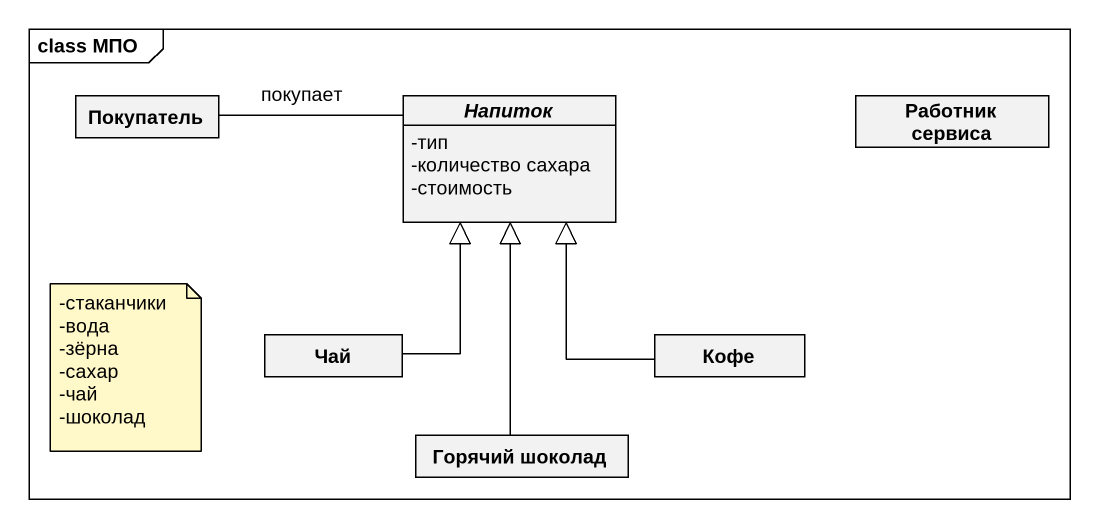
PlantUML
@startuml
mainframe class МПО
hide circle
hide empty members
skinparam classAttributeIconSize 0
class Покупатель
abstract class Напиток {
  -тип
  -количество сахара
  -стоимость
}
class "Работник сервиса" as Работник_сервиса
class Чай
class Кофе
class "Горячий шоколад" as Горячий_шоколад
Покупатель -right- Напиток : покупает
Чай -up-|> Напиток
Кофе -up-|> Напиток
Горячий_шоколад -up-|> Напиток
note as N1
  -стаканчики
  -вода
  -зёрна
  -сахар
  -чай
  -шоколад
end note
@enduml
